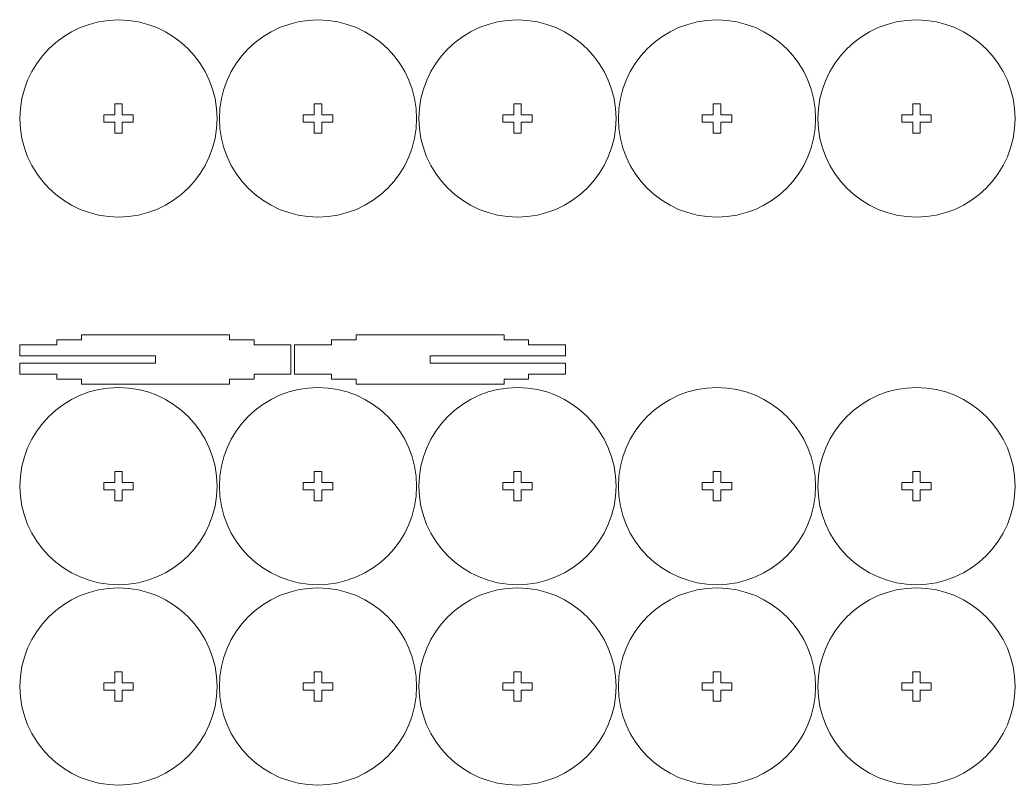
# Model space of a CAD drawing. Header units: millimetres. Extents: x -552 to 552, y -324 to 324.
# Drawn here: x 147.7 to 551.5, y -319.9 to -9.5 of the extents above; entities that cross this region are included whole.
import ezdxf

# ---------------------------------------------------------------- set-up
doc = ezdxf.new("R2010")
doc.units = ezdxf.units.MM
doc.header["$MEASUREMENT"] = 0
doc.layers.add('Camada 1', color=7, linetype='Continuous')

msp = doc.modelspace()

# ---------------------------------------------------------------- linework, layer by layer
at = {"layer": 'Camada 1', "color": 250, "lineweight": 20}
for points, knots in [([(187.7379, -9.4926), (165.6465, -9.4925), (147.7378, -27.401), (147.7377, -49.4926), (147.7377, -49.4926), (147.7377, -71.5839), (165.6463, -89.4925), (187.7376, -89.4925), (187.7376, -89.4925), (209.8289, -89.4925), (227.7375, -71.584), (227.7376, -49.4927), (227.7376, -49.4927), (227.7377, -27.4013), (209.8291, -9.4927), (187.7379, -9.4926)], [0, 0, 0, 0, 0.2, 0.2, 0.2, 0.2, 0.4, 0.4, 0.4, 0.4, 0.6, 0.6, 0.6, 0.6, 1, 1, 1, 1]), ([(268.6903, -9.4926), (246.5989, -9.4925), (228.6902, -27.401), (228.6901, -49.4926), (228.6901, -49.4926), (228.6901, -71.5839), (246.5987, -89.4925), (268.69, -89.4925), (268.69, -89.4925), (290.7813, -89.4925), (308.6899, -71.584), (308.69, -49.4927), (308.69, -49.4927), (308.6901, -27.4013), (290.7815, -9.4927), (268.6903, -9.4926)], [0, 0, 0, 0, 0.2, 0.2, 0.2, 0.2, 0.4, 0.4, 0.4, 0.4, 0.6, 0.6, 0.6, 0.6, 1, 1, 1, 1]), ([(349.6427, -9.4926), (327.5513, -9.4925), (309.6426, -27.401), (309.6425, -49.4926), (309.6425, -49.4926), (309.6425, -71.5839), (327.5511, -89.4925), (349.6424, -89.4925), (349.6424, -89.4925), (371.7337, -89.4925), (389.6423, -71.584), (389.6424, -49.4927), (389.6424, -49.4927), (389.6425, -27.4013), (371.7339, -9.4927), (349.6427, -9.4926)], [0, 0, 0, 0, 0.2, 0.2, 0.2, 0.2, 0.4, 0.4, 0.4, 0.4, 0.6, 0.6, 0.6, 0.6, 1, 1, 1, 1]), ([(430.5951, -9.4926), (408.5037, -9.4925), (390.595, -27.401), (390.5949, -49.4926), (390.5949, -49.4926), (390.5949, -71.5839), (408.5035, -89.4925), (430.5948, -89.4925), (430.5948, -89.4925), (452.6861, -89.4925), (470.5947, -71.584), (470.5948, -49.4927), (470.5948, -49.4927), (470.5949, -27.4013), (452.6863, -9.4927), (430.5951, -9.4926)], [0, 0, 0, 0, 0.2, 0.2, 0.2, 0.2, 0.4, 0.4, 0.4, 0.4, 0.6, 0.6, 0.6, 0.6, 1, 1, 1, 1]), ([(511.5475, -9.4926), (489.4561, -9.4925), (471.5474, -27.401), (471.5473, -49.4926), (471.5473, -49.4926), (471.5473, -71.5839), (489.4559, -89.4925), (511.5472, -89.4925), (511.5472, -89.4925), (533.6385, -89.4925), (551.5471, -71.584), (551.5472, -49.4927), (551.5472, -49.4927), (551.5473, -27.4013), (533.6387, -9.4927), (511.5475, -9.4926)], [0, 0, 0, 0, 0.2, 0.2, 0.2, 0.2, 0.4, 0.4, 0.4, 0.4, 0.6, 0.6, 0.6, 0.6, 1, 1, 1, 1]), ([(186.2377, -43.4926), (186.2377, -43.4926), (189.2376, -43.4926), (189.2376, -43.4926), (189.2376, -43.4926), (189.2376, -43.4926), (189.2376, -47.9926), (189.2376, -47.9926), (189.2376, -47.9926), (189.2376, -47.9926), (193.7376, -47.9926), (193.7376, -47.9926), (193.7376, -47.9926), (193.7376, -47.9926), (193.7376, -50.9925), (193.7376, -50.9925), (193.7376, -50.9925), (193.7376, -50.9925), (189.2376, -50.9925), (189.2376, -50.9925), (189.2376, -50.9925), (189.2376, -50.9925), (189.2376, -55.4925), (189.2376, -55.4925), (189.2376, -55.4925), (189.2376, -55.4925), (186.2377, -55.4925), (186.2377, -55.4925), (186.2377, -55.4925), (186.2377, -55.4925), (186.2377, -50.9925), (186.2377, -50.9925), (186.2377, -50.9925), (186.2377, -50.9925), (181.7377, -50.9925), (181.7377, -50.9925), (181.7377, -50.9925), (181.7377, -50.9925), (181.7377, -47.9926), (181.7377, -47.9926), (181.7377, -47.9926), (181.7377, -47.9926), (186.2377, -47.9926), (186.2377, -47.9926), (186.2377, -47.9926), (186.2377, -47.9926), (186.2377, -43.4926), (186.2377, -43.4926)], [0, 0, 0, 0, 0.07692308, 0.07692308, 0.07692308, 0.07692308, 0.15384615, 0.15384615, 0.15384615, 0.15384615, 0.23076923, 0.23076923, 0.23076923, 0.23076923, 0.30769231, 0.30769231, 0.30769231, 0.30769231, 0.38461538, 0.38461538, 0.38461538, 0.38461538, 0.46153846, 0.46153846, 0.46153846, 0.46153846, 0.53846154, 0.53846154, 0.53846154, 0.53846154, 0.61538462, 0.61538462, 0.61538462, 0.61538462, 0.69230769, 0.69230769, 0.69230769, 0.69230769, 0.76923077, 0.76923077, 0.76923077, 0.76923077, 0.84615385, 0.84615385, 0.84615385, 0.84615385, 1, 1, 1, 1]), ([(267.1901, -43.4926), (267.1901, -43.4926), (270.19, -43.4926), (270.19, -43.4926), (270.19, -43.4926), (270.19, -43.4926), (270.19, -47.9926), (270.19, -47.9926), (270.19, -47.9926), (270.19, -47.9926), (274.69, -47.9926), (274.69, -47.9926), (274.69, -47.9926), (274.69, -47.9926), (274.69, -50.9925), (274.69, -50.9925), (274.69, -50.9925), (274.69, -50.9925), (270.19, -50.9925), (270.19, -50.9925), (270.19, -50.9925), (270.19, -50.9925), (270.19, -55.4925), (270.19, -55.4925), (270.19, -55.4925), (270.19, -55.4925), (267.1901, -55.4925), (267.1901, -55.4925), (267.1901, -55.4925), (267.1901, -55.4925), (267.1901, -50.9925), (267.1901, -50.9925), (267.1901, -50.9925), (267.1901, -50.9925), (262.6901, -50.9925), (262.6901, -50.9925), (262.6901, -50.9925), (262.6901, -50.9925), (262.6901, -47.9926), (262.6901, -47.9926), (262.6901, -47.9926), (262.6901, -47.9926), (267.1901, -47.9926), (267.1901, -47.9926), (267.1901, -47.9926), (267.1901, -47.9926), (267.1901, -43.4926), (267.1901, -43.4926)], [0, 0, 0, 0, 0.07692308, 0.07692308, 0.07692308, 0.07692308, 0.15384615, 0.15384615, 0.15384615, 0.15384615, 0.23076923, 0.23076923, 0.23076923, 0.23076923, 0.30769231, 0.30769231, 0.30769231, 0.30769231, 0.38461538, 0.38461538, 0.38461538, 0.38461538, 0.46153846, 0.46153846, 0.46153846, 0.46153846, 0.53846154, 0.53846154, 0.53846154, 0.53846154, 0.61538462, 0.61538462, 0.61538462, 0.61538462, 0.69230769, 0.69230769, 0.69230769, 0.69230769, 0.76923077, 0.76923077, 0.76923077, 0.76923077, 0.84615385, 0.84615385, 0.84615385, 0.84615385, 1, 1, 1, 1]), ([(348.1425, -43.4926), (348.1425, -43.4926), (351.1424, -43.4926), (351.1424, -43.4926), (351.1424, -43.4926), (351.1424, -43.4926), (351.1424, -47.9926), (351.1424, -47.9926), (351.1424, -47.9926), (351.1424, -47.9926), (355.6424, -47.9926), (355.6424, -47.9926), (355.6424, -47.9926), (355.6424, -47.9926), (355.6424, -50.9925), (355.6424, -50.9925), (355.6424, -50.9925), (355.6424, -50.9925), (351.1424, -50.9925), (351.1424, -50.9925), (351.1424, -50.9925), (351.1424, -50.9925), (351.1424, -55.4925), (351.1424, -55.4925), (351.1424, -55.4925), (351.1424, -55.4925), (348.1425, -55.4925), (348.1425, -55.4925), (348.1425, -55.4925), (348.1425, -55.4925), (348.1425, -50.9925), (348.1425, -50.9925), (348.1425, -50.9925), (348.1425, -50.9925), (343.6425, -50.9925), (343.6425, -50.9925), (343.6425, -50.9925), (343.6425, -50.9925), (343.6425, -47.9926), (343.6425, -47.9926), (343.6425, -47.9926), (343.6425, -47.9926), (348.1425, -47.9926), (348.1425, -47.9926), (348.1425, -47.9926), (348.1425, -47.9926), (348.1425, -43.4926), (348.1425, -43.4926)], [0, 0, 0, 0, 0.07692308, 0.07692308, 0.07692308, 0.07692308, 0.15384615, 0.15384615, 0.15384615, 0.15384615, 0.23076923, 0.23076923, 0.23076923, 0.23076923, 0.30769231, 0.30769231, 0.30769231, 0.30769231, 0.38461538, 0.38461538, 0.38461538, 0.38461538, 0.46153846, 0.46153846, 0.46153846, 0.46153846, 0.53846154, 0.53846154, 0.53846154, 0.53846154, 0.61538462, 0.61538462, 0.61538462, 0.61538462, 0.69230769, 0.69230769, 0.69230769, 0.69230769, 0.76923077, 0.76923077, 0.76923077, 0.76923077, 0.84615385, 0.84615385, 0.84615385, 0.84615385, 1, 1, 1, 1]), ([(429.0949, -43.4926), (429.0949, -43.4926), (432.0948, -43.4926), (432.0948, -43.4926), (432.0948, -43.4926), (432.0948, -43.4926), (432.0948, -47.9926), (432.0948, -47.9926), (432.0948, -47.9926), (432.0948, -47.9926), (436.5948, -47.9926), (436.5948, -47.9926), (436.5948, -47.9926), (436.5948, -47.9926), (436.5948, -50.9925), (436.5948, -50.9925), (436.5948, -50.9925), (436.5948, -50.9925), (432.0948, -50.9925), (432.0948, -50.9925), (432.0948, -50.9925), (432.0948, -50.9925), (432.0948, -55.4925), (432.0948, -55.4925), (432.0948, -55.4925), (432.0948, -55.4925), (429.0949, -55.4925), (429.0949, -55.4925), (429.0949, -55.4925), (429.0949, -55.4925), (429.0949, -50.9925), (429.0949, -50.9925), (429.0949, -50.9925), (429.0949, -50.9925), (424.5949, -50.9925), (424.5949, -50.9925), (424.5949, -50.9925), (424.5949, -50.9925), (424.5949, -47.9926), (424.5949, -47.9926), (424.5949, -47.9926), (424.5949, -47.9926), (429.0949, -47.9926), (429.0949, -47.9926), (429.0949, -47.9926), (429.0949, -47.9926), (429.0949, -43.4926), (429.0949, -43.4926)], [0, 0, 0, 0, 0.07692308, 0.07692308, 0.07692308, 0.07692308, 0.15384615, 0.15384615, 0.15384615, 0.15384615, 0.23076923, 0.23076923, 0.23076923, 0.23076923, 0.30769231, 0.30769231, 0.30769231, 0.30769231, 0.38461538, 0.38461538, 0.38461538, 0.38461538, 0.46153846, 0.46153846, 0.46153846, 0.46153846, 0.53846154, 0.53846154, 0.53846154, 0.53846154, 0.61538462, 0.61538462, 0.61538462, 0.61538462, 0.69230769, 0.69230769, 0.69230769, 0.69230769, 0.76923077, 0.76923077, 0.76923077, 0.76923077, 0.84615385, 0.84615385, 0.84615385, 0.84615385, 1, 1, 1, 1]), ([(510.0473, -43.4926), (510.0473, -43.4926), (513.0472, -43.4926), (513.0472, -43.4926), (513.0472, -43.4926), (513.0472, -43.4926), (513.0472, -47.9926), (513.0472, -47.9926), (513.0472, -47.9926), (513.0472, -47.9926), (517.5472, -47.9926), (517.5472, -47.9926), (517.5472, -47.9926), (517.5472, -47.9926), (517.5472, -50.9925), (517.5472, -50.9925), (517.5472, -50.9925), (517.5472, -50.9925), (513.0472, -50.9925), (513.0472, -50.9925), (513.0472, -50.9925), (513.0472, -50.9925), (513.0472, -55.4925), (513.0472, -55.4925), (513.0472, -55.4925), (513.0472, -55.4925), (510.0473, -55.4925), (510.0473, -55.4925), (510.0473, -55.4925), (510.0473, -55.4925), (510.0473, -50.9925), (510.0473, -50.9925), (510.0473, -50.9925), (510.0473, -50.9925), (505.5473, -50.9925), (505.5473, -50.9925), (505.5473, -50.9925), (505.5473, -50.9925), (505.5473, -47.9926), (505.5473, -47.9926), (505.5473, -47.9926), (505.5473, -47.9926), (510.0473, -47.9926), (510.0473, -47.9926), (510.0473, -47.9926), (510.0473, -47.9926), (510.0473, -43.4926), (510.0473, -43.4926)], [0, 0, 0, 0, 0.07692308, 0.07692308, 0.07692308, 0.07692308, 0.15384615, 0.15384615, 0.15384615, 0.15384615, 0.23076923, 0.23076923, 0.23076923, 0.23076923, 0.30769231, 0.30769231, 0.30769231, 0.30769231, 0.38461538, 0.38461538, 0.38461538, 0.38461538, 0.46153846, 0.46153846, 0.46153846, 0.46153846, 0.53846154, 0.53846154, 0.53846154, 0.53846154, 0.61538462, 0.61538462, 0.61538462, 0.61538462, 0.69230769, 0.69230769, 0.69230769, 0.69230769, 0.76923077, 0.76923077, 0.76923077, 0.76923077, 0.84615385, 0.84615385, 0.84615385, 0.84615385, 1, 1, 1, 1]), ([(172.7377, -157.2695), (172.7377, -157.2695), (232.7377, -157.2695), (232.7377, -157.2695), (232.7377, -157.2695), (232.7377, -157.2695), (232.7377, -155.2695), (232.7377, -155.2695), (232.7377, -155.2695), (232.7377, -155.2695), (242.7377, -155.2695), (242.7377, -155.2695), (242.7377, -155.2695), (242.7377, -155.2695), (242.7377, -153.2695), (242.7377, -153.2695), (242.7377, -153.2695), (242.7377, -153.2695), (257.7377, -153.2695), (257.7377, -153.2695), (257.7377, -153.2695), (257.7377, -153.2695), (257.7377, -141.2695), (257.7377, -141.2695), (257.7377, -141.2695), (257.7377, -141.2695), (242.7377, -141.2695), (242.7377, -141.2695), (242.7377, -141.2695), (242.7377, -141.2695), (242.7377, -139.2695), (242.7377, -139.2695), (242.7377, -139.2695), (242.7377, -139.2695), (232.7377, -139.2695), (232.7377, -139.2695), (232.7377, -139.2695), (232.7377, -139.2695), (232.7377, -137.2695), (232.7377, -137.2695), (232.7377, -137.2695), (232.7377, -137.2695), (172.7377, -137.2695), (172.7377, -137.2695), (172.7377, -137.2695), (172.7377, -137.2695), (172.7377, -139.2695), (172.7377, -139.2695), (172.7377, -139.2695), (172.7377, -139.2695), (162.7377, -139.2695), (162.7377, -139.2695), (162.7377, -139.2695), (162.7377, -139.2695), (162.7377, -141.2695), (162.7377, -141.2695), (162.7377, -141.2695), (162.7377, -141.2695), (147.7377, -141.2695), (147.7377, -141.2695), (147.7377, -141.2695), (147.7377, -141.2695), (147.7377, -145.7695), (147.7377, -145.7695), (147.7377, -145.7695), (147.7377, -145.7695), (202.7377, -145.7695), (202.7377, -145.7695), (202.7377, -145.7695), (202.7377, -145.7695), (202.7377, -148.7695), (202.7377, -148.7695), (202.7377, -148.7695), (202.7377, -148.7695), (147.7377, -148.7695), (147.7377, -148.7695), (147.7377, -148.7695), (147.7377, -148.7695), (147.7377, -153.2695), (147.7377, -153.2695), (147.7377, -153.2695), (147.7377, -153.2695), (162.7377, -153.2695), (162.7377, -153.2695), (162.7377, -153.2695), (162.7377, -153.2695), (162.7377, -155.2695), (162.7377, -155.2695), (162.7377, -155.2695), (162.7377, -155.2695), (172.7377, -155.2695), (172.7377, -155.2695), (172.7377, -155.2695), (172.7377, -155.2695), (172.7377, -157.2695), (172.7377, -157.2695)], [0, 0, 0, 0, 0.04, 0.04, 0.04, 0.04, 0.08, 0.08, 0.08, 0.08, 0.12, 0.12, 0.12, 0.12, 0.16, 0.16, 0.16, 0.16, 0.2, 0.2, 0.2, 0.2, 0.24, 0.24, 0.24, 0.24, 0.28, 0.28, 0.28, 0.28, 0.32, 0.32, 0.32, 0.32, 0.36, 0.36, 0.36, 0.36, 0.4, 0.4, 0.4, 0.4, 0.44, 0.44, 0.44, 0.44, 0.48, 0.48, 0.48, 0.48, 0.52, 0.52, 0.52, 0.52, 0.56, 0.56, 0.56, 0.56, 0.6, 0.6, 0.6, 0.6, 0.64, 0.64, 0.64, 0.64, 0.68, 0.68, 0.68, 0.68, 0.72, 0.72, 0.72, 0.72, 0.76, 0.76, 0.76, 0.76, 0.8, 0.8, 0.8, 0.8, 0.84, 0.84, 0.84, 0.84, 0.88, 0.88, 0.88, 0.88, 0.92, 0.92, 0.92, 0.92, 1, 1, 1, 1]), ([(344.1664, -157.2695), (344.1664, -157.2695), (284.1664, -157.2695), (284.1664, -157.2695), (284.1664, -157.2695), (284.1664, -157.2695), (284.1664, -155.2695), (284.1664, -155.2695), (284.1664, -155.2695), (284.1664, -155.2695), (274.1664, -155.2695), (274.1664, -155.2695), (274.1664, -155.2695), (274.1664, -155.2695), (274.1664, -153.2695), (274.1664, -153.2695), (274.1664, -153.2695), (274.1664, -153.2695), (259.1664, -153.2695), (259.1664, -153.2695), (259.1664, -153.2695), (259.1664, -153.2695), (259.1664, -141.2695), (259.1664, -141.2695), (259.1664, -141.2695), (259.1664, -141.2695), (274.1664, -141.2695), (274.1664, -141.2695), (274.1664, -141.2695), (274.1664, -141.2695), (274.1664, -139.2695), (274.1664, -139.2695), (274.1664, -139.2695), (274.1664, -139.2695), (284.1664, -139.2695), (284.1664, -139.2695), (284.1664, -139.2695), (284.1664, -139.2695), (284.1664, -137.2695), (284.1664, -137.2695), (284.1664, -137.2695), (284.1664, -137.2695), (344.1664, -137.2695), (344.1664, -137.2695), (344.1664, -137.2695), (344.1664, -137.2695), (344.1664, -139.2695), (344.1664, -139.2695), (344.1664, -139.2695), (344.1664, -139.2695), (354.1664, -139.2695), (354.1664, -139.2695), (354.1664, -139.2695), (354.1664, -139.2695), (354.1664, -141.2695), (354.1664, -141.2695), (354.1664, -141.2695), (354.1664, -141.2695), (369.1664, -141.2695), (369.1664, -141.2695), (369.1664, -141.2695), (369.1664, -141.2695), (369.1664, -145.7695), (369.1664, -145.7695), (369.1664, -145.7695), (369.1664, -145.7695), (314.1664, -145.7695), (314.1664, -145.7695), (314.1664, -145.7695), (314.1664, -145.7695), (314.1664, -148.7695), (314.1664, -148.7695), (314.1664, -148.7695), (314.1664, -148.7695), (369.1664, -148.7695), (369.1664, -148.7695), (369.1664, -148.7695), (369.1664, -148.7695), (369.1664, -153.2695), (369.1664, -153.2695), (369.1664, -153.2695), (369.1664, -153.2695), (354.1664, -153.2695), (354.1664, -153.2695), (354.1664, -153.2695), (354.1664, -153.2695), (354.1664, -155.2695), (354.1664, -155.2695), (354.1664, -155.2695), (354.1664, -155.2695), (344.1664, -155.2695), (344.1664, -155.2695), (344.1664, -155.2695), (344.1664, -155.2695), (344.1664, -157.2695), (344.1664, -157.2695)], [0, 0, 0, 0, 0.04, 0.04, 0.04, 0.04, 0.08, 0.08, 0.08, 0.08, 0.12, 0.12, 0.12, 0.12, 0.16, 0.16, 0.16, 0.16, 0.2, 0.2, 0.2, 0.2, 0.24, 0.24, 0.24, 0.24, 0.28, 0.28, 0.28, 0.28, 0.32, 0.32, 0.32, 0.32, 0.36, 0.36, 0.36, 0.36, 0.4, 0.4, 0.4, 0.4, 0.44, 0.44, 0.44, 0.44, 0.48, 0.48, 0.48, 0.48, 0.52, 0.52, 0.52, 0.52, 0.56, 0.56, 0.56, 0.56, 0.6, 0.6, 0.6, 0.6, 0.64, 0.64, 0.64, 0.64, 0.68, 0.68, 0.68, 0.68, 0.72, 0.72, 0.72, 0.72, 0.76, 0.76, 0.76, 0.76, 0.8, 0.8, 0.8, 0.8, 0.84, 0.84, 0.84, 0.84, 0.88, 0.88, 0.88, 0.88, 0.92, 0.92, 0.92, 0.92, 1, 1, 1, 1]), ([(187.7379, -158.6453), (165.6465, -158.6452), (147.7378, -176.5537), (147.7377, -198.6453), (147.7377, -198.6453), (147.7377, -220.7366), (165.6463, -238.6452), (187.7376, -238.6452), (187.7376, -238.6452), (209.8289, -238.6452), (227.7375, -220.7367), (227.7376, -198.6454), (227.7376, -198.6454), (227.7377, -176.554), (209.8291, -158.6454), (187.7379, -158.6453)], [0, 0, 0, 0, 0.2, 0.2, 0.2, 0.2, 0.4, 0.4, 0.4, 0.4, 0.6, 0.6, 0.6, 0.6, 1, 1, 1, 1]), ([(268.6903, -158.6453), (246.5989, -158.6452), (228.6902, -176.5537), (228.6901, -198.6453), (228.6901, -198.6453), (228.6901, -220.7366), (246.5987, -238.6452), (268.69, -238.6452), (268.69, -238.6452), (290.7813, -238.6452), (308.6899, -220.7367), (308.69, -198.6454), (308.69, -198.6454), (308.6901, -176.554), (290.7815, -158.6454), (268.6903, -158.6453)], [0, 0, 0, 0, 0.2, 0.2, 0.2, 0.2, 0.4, 0.4, 0.4, 0.4, 0.6, 0.6, 0.6, 0.6, 1, 1, 1, 1]), ([(349.6427, -158.6453), (327.5513, -158.6452), (309.6426, -176.5537), (309.6425, -198.6453), (309.6425, -198.6453), (309.6425, -220.7366), (327.5511, -238.6452), (349.6424, -238.6452), (349.6424, -238.6452), (371.7337, -238.6452), (389.6423, -220.7367), (389.6424, -198.6454), (389.6424, -198.6454), (389.6425, -176.554), (371.7339, -158.6454), (349.6427, -158.6453)], [0, 0, 0, 0, 0.2, 0.2, 0.2, 0.2, 0.4, 0.4, 0.4, 0.4, 0.6, 0.6, 0.6, 0.6, 1, 1, 1, 1]), ([(430.5951, -158.6453), (408.5037, -158.6452), (390.595, -176.5537), (390.5949, -198.6453), (390.5949, -198.6453), (390.5949, -220.7366), (408.5035, -238.6452), (430.5948, -238.6452), (430.5948, -238.6452), (452.6861, -238.6452), (470.5947, -220.7367), (470.5948, -198.6454), (470.5948, -198.6454), (470.5949, -176.554), (452.6863, -158.6454), (430.5951, -158.6453)], [0, 0, 0, 0, 0.2, 0.2, 0.2, 0.2, 0.4, 0.4, 0.4, 0.4, 0.6, 0.6, 0.6, 0.6, 1, 1, 1, 1]), ([(511.5475, -158.6453), (489.4561, -158.6452), (471.5474, -176.5537), (471.5473, -198.6453), (471.5473, -198.6453), (471.5473, -220.7366), (489.4559, -238.6452), (511.5472, -238.6452), (511.5472, -238.6452), (533.6385, -238.6452), (551.5471, -220.7367), (551.5472, -198.6454), (551.5472, -198.6454), (551.5473, -176.554), (533.6387, -158.6454), (511.5475, -158.6453)], [0, 0, 0, 0, 0.2, 0.2, 0.2, 0.2, 0.4, 0.4, 0.4, 0.4, 0.6, 0.6, 0.6, 0.6, 1, 1, 1, 1]), ([(186.2377, -192.6453), (186.2377, -192.6453), (189.2376, -192.6453), (189.2376, -192.6453), (189.2376, -192.6453), (189.2376, -192.6453), (189.2376, -197.1453), (189.2376, -197.1453), (189.2376, -197.1453), (189.2376, -197.1453), (193.7376, -197.1453), (193.7376, -197.1453), (193.7376, -197.1453), (193.7376, -197.1453), (193.7376, -200.1452), (193.7376, -200.1452), (193.7376, -200.1452), (193.7376, -200.1452), (189.2376, -200.1452), (189.2376, -200.1452), (189.2376, -200.1452), (189.2376, -200.1452), (189.2376, -204.6452), (189.2376, -204.6452), (189.2376, -204.6452), (189.2376, -204.6452), (186.2377, -204.6452), (186.2377, -204.6452), (186.2377, -204.6452), (186.2377, -204.6452), (186.2377, -200.1452), (186.2377, -200.1452), (186.2377, -200.1452), (186.2377, -200.1452), (181.7377, -200.1452), (181.7377, -200.1452), (181.7377, -200.1452), (181.7377, -200.1452), (181.7377, -197.1453), (181.7377, -197.1453), (181.7377, -197.1453), (181.7377, -197.1453), (186.2377, -197.1453), (186.2377, -197.1453), (186.2377, -197.1453), (186.2377, -197.1453), (186.2377, -192.6453), (186.2377, -192.6453)], [0, 0, 0, 0, 0.07692308, 0.07692308, 0.07692308, 0.07692308, 0.15384615, 0.15384615, 0.15384615, 0.15384615, 0.23076923, 0.23076923, 0.23076923, 0.23076923, 0.30769231, 0.30769231, 0.30769231, 0.30769231, 0.38461538, 0.38461538, 0.38461538, 0.38461538, 0.46153846, 0.46153846, 0.46153846, 0.46153846, 0.53846154, 0.53846154, 0.53846154, 0.53846154, 0.61538462, 0.61538462, 0.61538462, 0.61538462, 0.69230769, 0.69230769, 0.69230769, 0.69230769, 0.76923077, 0.76923077, 0.76923077, 0.76923077, 0.84615385, 0.84615385, 0.84615385, 0.84615385, 1, 1, 1, 1]), ([(267.1901, -192.6453), (267.1901, -192.6453), (270.19, -192.6453), (270.19, -192.6453), (270.19, -192.6453), (270.19, -192.6453), (270.19, -197.1453), (270.19, -197.1453), (270.19, -197.1453), (270.19, -197.1453), (274.69, -197.1453), (274.69, -197.1453), (274.69, -197.1453), (274.69, -197.1453), (274.69, -200.1452), (274.69, -200.1452), (274.69, -200.1452), (274.69, -200.1452), (270.19, -200.1452), (270.19, -200.1452), (270.19, -200.1452), (270.19, -200.1452), (270.19, -204.6452), (270.19, -204.6452), (270.19, -204.6452), (270.19, -204.6452), (267.1901, -204.6452), (267.1901, -204.6452), (267.1901, -204.6452), (267.1901, -204.6452), (267.1901, -200.1452), (267.1901, -200.1452), (267.1901, -200.1452), (267.1901, -200.1452), (262.6901, -200.1452), (262.6901, -200.1452), (262.6901, -200.1452), (262.6901, -200.1452), (262.6901, -197.1453), (262.6901, -197.1453), (262.6901, -197.1453), (262.6901, -197.1453), (267.1901, -197.1453), (267.1901, -197.1453), (267.1901, -197.1453), (267.1901, -197.1453), (267.1901, -192.6453), (267.1901, -192.6453)], [0, 0, 0, 0, 0.07692308, 0.07692308, 0.07692308, 0.07692308, 0.15384615, 0.15384615, 0.15384615, 0.15384615, 0.23076923, 0.23076923, 0.23076923, 0.23076923, 0.30769231, 0.30769231, 0.30769231, 0.30769231, 0.38461538, 0.38461538, 0.38461538, 0.38461538, 0.46153846, 0.46153846, 0.46153846, 0.46153846, 0.53846154, 0.53846154, 0.53846154, 0.53846154, 0.61538462, 0.61538462, 0.61538462, 0.61538462, 0.69230769, 0.69230769, 0.69230769, 0.69230769, 0.76923077, 0.76923077, 0.76923077, 0.76923077, 0.84615385, 0.84615385, 0.84615385, 0.84615385, 1, 1, 1, 1]), ([(348.1425, -192.6453), (348.1425, -192.6453), (351.1424, -192.6453), (351.1424, -192.6453), (351.1424, -192.6453), (351.1424, -192.6453), (351.1424, -197.1453), (351.1424, -197.1453), (351.1424, -197.1453), (351.1424, -197.1453), (355.6424, -197.1453), (355.6424, -197.1453), (355.6424, -197.1453), (355.6424, -197.1453), (355.6424, -200.1452), (355.6424, -200.1452), (355.6424, -200.1452), (355.6424, -200.1452), (351.1424, -200.1452), (351.1424, -200.1452), (351.1424, -200.1452), (351.1424, -200.1452), (351.1424, -204.6452), (351.1424, -204.6452), (351.1424, -204.6452), (351.1424, -204.6452), (348.1425, -204.6452), (348.1425, -204.6452), (348.1425, -204.6452), (348.1425, -204.6452), (348.1425, -200.1452), (348.1425, -200.1452), (348.1425, -200.1452), (348.1425, -200.1452), (343.6425, -200.1452), (343.6425, -200.1452), (343.6425, -200.1452), (343.6425, -200.1452), (343.6425, -197.1453), (343.6425, -197.1453), (343.6425, -197.1453), (343.6425, -197.1453), (348.1425, -197.1453), (348.1425, -197.1453), (348.1425, -197.1453), (348.1425, -197.1453), (348.1425, -192.6453), (348.1425, -192.6453)], [0, 0, 0, 0, 0.07692308, 0.07692308, 0.07692308, 0.07692308, 0.15384615, 0.15384615, 0.15384615, 0.15384615, 0.23076923, 0.23076923, 0.23076923, 0.23076923, 0.30769231, 0.30769231, 0.30769231, 0.30769231, 0.38461538, 0.38461538, 0.38461538, 0.38461538, 0.46153846, 0.46153846, 0.46153846, 0.46153846, 0.53846154, 0.53846154, 0.53846154, 0.53846154, 0.61538462, 0.61538462, 0.61538462, 0.61538462, 0.69230769, 0.69230769, 0.69230769, 0.69230769, 0.76923077, 0.76923077, 0.76923077, 0.76923077, 0.84615385, 0.84615385, 0.84615385, 0.84615385, 1, 1, 1, 1]), ([(429.0949, -192.6453), (429.0949, -192.6453), (432.0948, -192.6453), (432.0948, -192.6453), (432.0948, -192.6453), (432.0948, -192.6453), (432.0948, -197.1453), (432.0948, -197.1453), (432.0948, -197.1453), (432.0948, -197.1453), (436.5948, -197.1453), (436.5948, -197.1453), (436.5948, -197.1453), (436.5948, -197.1453), (436.5948, -200.1452), (436.5948, -200.1452), (436.5948, -200.1452), (436.5948, -200.1452), (432.0948, -200.1452), (432.0948, -200.1452), (432.0948, -200.1452), (432.0948, -200.1452), (432.0948, -204.6452), (432.0948, -204.6452), (432.0948, -204.6452), (432.0948, -204.6452), (429.0949, -204.6452), (429.0949, -204.6452), (429.0949, -204.6452), (429.0949, -204.6452), (429.0949, -200.1452), (429.0949, -200.1452), (429.0949, -200.1452), (429.0949, -200.1452), (424.5949, -200.1452), (424.5949, -200.1452), (424.5949, -200.1452), (424.5949, -200.1452), (424.5949, -197.1453), (424.5949, -197.1453), (424.5949, -197.1453), (424.5949, -197.1453), (429.0949, -197.1453), (429.0949, -197.1453), (429.0949, -197.1453), (429.0949, -197.1453), (429.0949, -192.6453), (429.0949, -192.6453)], [0, 0, 0, 0, 0.07692308, 0.07692308, 0.07692308, 0.07692308, 0.15384615, 0.15384615, 0.15384615, 0.15384615, 0.23076923, 0.23076923, 0.23076923, 0.23076923, 0.30769231, 0.30769231, 0.30769231, 0.30769231, 0.38461538, 0.38461538, 0.38461538, 0.38461538, 0.46153846, 0.46153846, 0.46153846, 0.46153846, 0.53846154, 0.53846154, 0.53846154, 0.53846154, 0.61538462, 0.61538462, 0.61538462, 0.61538462, 0.69230769, 0.69230769, 0.69230769, 0.69230769, 0.76923077, 0.76923077, 0.76923077, 0.76923077, 0.84615385, 0.84615385, 0.84615385, 0.84615385, 1, 1, 1, 1]), ([(510.0473, -192.6453), (510.0473, -192.6453), (513.0472, -192.6453), (513.0472, -192.6453), (513.0472, -192.6453), (513.0472, -192.6453), (513.0472, -197.1453), (513.0472, -197.1453), (513.0472, -197.1453), (513.0472, -197.1453), (517.5472, -197.1453), (517.5472, -197.1453), (517.5472, -197.1453), (517.5472, -197.1453), (517.5472, -200.1452), (517.5472, -200.1452), (517.5472, -200.1452), (517.5472, -200.1452), (513.0472, -200.1452), (513.0472, -200.1452), (513.0472, -200.1452), (513.0472, -200.1452), (513.0472, -204.6452), (513.0472, -204.6452), (513.0472, -204.6452), (513.0472, -204.6452), (510.0473, -204.6452), (510.0473, -204.6452), (510.0473, -204.6452), (510.0473, -204.6452), (510.0473, -200.1452), (510.0473, -200.1452), (510.0473, -200.1452), (510.0473, -200.1452), (505.5473, -200.1452), (505.5473, -200.1452), (505.5473, -200.1452), (505.5473, -200.1452), (505.5473, -197.1453), (505.5473, -197.1453), (505.5473, -197.1453), (505.5473, -197.1453), (510.0473, -197.1453), (510.0473, -197.1453), (510.0473, -197.1453), (510.0473, -197.1453), (510.0473, -192.6453), (510.0473, -192.6453)], [0, 0, 0, 0, 0.07692308, 0.07692308, 0.07692308, 0.07692308, 0.15384615, 0.15384615, 0.15384615, 0.15384615, 0.23076923, 0.23076923, 0.23076923, 0.23076923, 0.30769231, 0.30769231, 0.30769231, 0.30769231, 0.38461538, 0.38461538, 0.38461538, 0.38461538, 0.46153846, 0.46153846, 0.46153846, 0.46153846, 0.53846154, 0.53846154, 0.53846154, 0.53846154, 0.61538462, 0.61538462, 0.61538462, 0.61538462, 0.69230769, 0.69230769, 0.69230769, 0.69230769, 0.76923077, 0.76923077, 0.76923077, 0.76923077, 0.84615385, 0.84615385, 0.84615385, 0.84615385, 1, 1, 1, 1]), ([(187.7379, -239.9253), (165.6465, -239.9252), (147.7378, -257.8337), (147.7377, -279.9253), (147.7377, -279.9253), (147.7377, -302.0166), (165.6463, -319.9252), (187.7376, -319.9252), (187.7376, -319.9252), (209.8289, -319.9252), (227.7375, -302.0167), (227.7376, -279.9254), (227.7376, -279.9254), (227.7377, -257.834), (209.8291, -239.9254), (187.7379, -239.9253)], [0, 0, 0, 0, 0.2, 0.2, 0.2, 0.2, 0.4, 0.4, 0.4, 0.4, 0.6, 0.6, 0.6, 0.6, 1, 1, 1, 1]), ([(268.6903, -239.9253), (246.5989, -239.9252), (228.6902, -257.8337), (228.6901, -279.9253), (228.6901, -279.9253), (228.6901, -302.0166), (246.5987, -319.9252), (268.69, -319.9252), (268.69, -319.9252), (290.7813, -319.9252), (308.6899, -302.0167), (308.69, -279.9254), (308.69, -279.9254), (308.6901, -257.834), (290.7815, -239.9254), (268.6903, -239.9253)], [0, 0, 0, 0, 0.2, 0.2, 0.2, 0.2, 0.4, 0.4, 0.4, 0.4, 0.6, 0.6, 0.6, 0.6, 1, 1, 1, 1]), ([(349.6427, -239.9253), (327.5513, -239.9252), (309.6426, -257.8337), (309.6425, -279.9253), (309.6425, -279.9253), (309.6425, -302.0166), (327.5511, -319.9252), (349.6424, -319.9252), (349.6424, -319.9252), (371.7337, -319.9252), (389.6423, -302.0167), (389.6424, -279.9254), (389.6424, -279.9254), (389.6425, -257.834), (371.7339, -239.9254), (349.6427, -239.9253)], [0, 0, 0, 0, 0.2, 0.2, 0.2, 0.2, 0.4, 0.4, 0.4, 0.4, 0.6, 0.6, 0.6, 0.6, 1, 1, 1, 1]), ([(430.5951, -239.9253), (408.5037, -239.9252), (390.595, -257.8337), (390.5949, -279.9253), (390.5949, -279.9253), (390.5949, -302.0166), (408.5035, -319.9252), (430.5948, -319.9252), (430.5948, -319.9252), (452.6861, -319.9252), (470.5947, -302.0167), (470.5948, -279.9254), (470.5948, -279.9254), (470.5949, -257.834), (452.6863, -239.9254), (430.5951, -239.9253)], [0, 0, 0, 0, 0.2, 0.2, 0.2, 0.2, 0.4, 0.4, 0.4, 0.4, 0.6, 0.6, 0.6, 0.6, 1, 1, 1, 1]), ([(511.5475, -239.9253), (489.4561, -239.9252), (471.5474, -257.8337), (471.5473, -279.9253), (471.5473, -279.9253), (471.5473, -302.0166), (489.4559, -319.9252), (511.5472, -319.9252), (511.5472, -319.9252), (533.6385, -319.9252), (551.5471, -302.0167), (551.5472, -279.9254), (551.5472, -279.9254), (551.5473, -257.834), (533.6387, -239.9254), (511.5475, -239.9253)], [0, 0, 0, 0, 0.2, 0.2, 0.2, 0.2, 0.4, 0.4, 0.4, 0.4, 0.6, 0.6, 0.6, 0.6, 1, 1, 1, 1]), ([(186.2377, -273.9253), (186.2377, -273.9253), (189.2376, -273.9253), (189.2376, -273.9253), (189.2376, -273.9253), (189.2376, -273.9253), (189.2376, -278.4253), (189.2376, -278.4253), (189.2376, -278.4253), (189.2376, -278.4253), (193.7376, -278.4253), (193.7376, -278.4253), (193.7376, -278.4253), (193.7376, -278.4253), (193.7376, -281.4252), (193.7376, -281.4252), (193.7376, -281.4252), (193.7376, -281.4252), (189.2376, -281.4252), (189.2376, -281.4252), (189.2376, -281.4252), (189.2376, -281.4252), (189.2376, -285.9252), (189.2376, -285.9252), (189.2376, -285.9252), (189.2376, -285.9252), (186.2377, -285.9252), (186.2377, -285.9252), (186.2377, -285.9252), (186.2377, -285.9252), (186.2377, -281.4252), (186.2377, -281.4252), (186.2377, -281.4252), (186.2377, -281.4252), (181.7377, -281.4252), (181.7377, -281.4252), (181.7377, -281.4252), (181.7377, -281.4252), (181.7377, -278.4253), (181.7377, -278.4253), (181.7377, -278.4253), (181.7377, -278.4253), (186.2377, -278.4253), (186.2377, -278.4253), (186.2377, -278.4253), (186.2377, -278.4253), (186.2377, -273.9253), (186.2377, -273.9253)], [0, 0, 0, 0, 0.07692308, 0.07692308, 0.07692308, 0.07692308, 0.15384615, 0.15384615, 0.15384615, 0.15384615, 0.23076923, 0.23076923, 0.23076923, 0.23076923, 0.30769231, 0.30769231, 0.30769231, 0.30769231, 0.38461538, 0.38461538, 0.38461538, 0.38461538, 0.46153846, 0.46153846, 0.46153846, 0.46153846, 0.53846154, 0.53846154, 0.53846154, 0.53846154, 0.61538462, 0.61538462, 0.61538462, 0.61538462, 0.69230769, 0.69230769, 0.69230769, 0.69230769, 0.76923077, 0.76923077, 0.76923077, 0.76923077, 0.84615385, 0.84615385, 0.84615385, 0.84615385, 1, 1, 1, 1]), ([(267.1901, -273.9253), (267.1901, -273.9253), (270.19, -273.9253), (270.19, -273.9253), (270.19, -273.9253), (270.19, -273.9253), (270.19, -278.4253), (270.19, -278.4253), (270.19, -278.4253), (270.19, -278.4253), (274.69, -278.4253), (274.69, -278.4253), (274.69, -278.4253), (274.69, -278.4253), (274.69, -281.4252), (274.69, -281.4252), (274.69, -281.4252), (274.69, -281.4252), (270.19, -281.4252), (270.19, -281.4252), (270.19, -281.4252), (270.19, -281.4252), (270.19, -285.9252), (270.19, -285.9252), (270.19, -285.9252), (270.19, -285.9252), (267.1901, -285.9252), (267.1901, -285.9252), (267.1901, -285.9252), (267.1901, -285.9252), (267.1901, -281.4252), (267.1901, -281.4252), (267.1901, -281.4252), (267.1901, -281.4252), (262.6901, -281.4252), (262.6901, -281.4252), (262.6901, -281.4252), (262.6901, -281.4252), (262.6901, -278.4253), (262.6901, -278.4253), (262.6901, -278.4253), (262.6901, -278.4253), (267.1901, -278.4253), (267.1901, -278.4253), (267.1901, -278.4253), (267.1901, -278.4253), (267.1901, -273.9253), (267.1901, -273.9253)], [0, 0, 0, 0, 0.07692308, 0.07692308, 0.07692308, 0.07692308, 0.15384615, 0.15384615, 0.15384615, 0.15384615, 0.23076923, 0.23076923, 0.23076923, 0.23076923, 0.30769231, 0.30769231, 0.30769231, 0.30769231, 0.38461538, 0.38461538, 0.38461538, 0.38461538, 0.46153846, 0.46153846, 0.46153846, 0.46153846, 0.53846154, 0.53846154, 0.53846154, 0.53846154, 0.61538462, 0.61538462, 0.61538462, 0.61538462, 0.69230769, 0.69230769, 0.69230769, 0.69230769, 0.76923077, 0.76923077, 0.76923077, 0.76923077, 0.84615385, 0.84615385, 0.84615385, 0.84615385, 1, 1, 1, 1]), ([(348.1425, -273.9253), (348.1425, -273.9253), (351.1424, -273.9253), (351.1424, -273.9253), (351.1424, -273.9253), (351.1424, -273.9253), (351.1424, -278.4253), (351.1424, -278.4253), (351.1424, -278.4253), (351.1424, -278.4253), (355.6424, -278.4253), (355.6424, -278.4253), (355.6424, -278.4253), (355.6424, -278.4253), (355.6424, -281.4252), (355.6424, -281.4252), (355.6424, -281.4252), (355.6424, -281.4252), (351.1424, -281.4252), (351.1424, -281.4252), (351.1424, -281.4252), (351.1424, -281.4252), (351.1424, -285.9252), (351.1424, -285.9252), (351.1424, -285.9252), (351.1424, -285.9252), (348.1425, -285.9252), (348.1425, -285.9252), (348.1425, -285.9252), (348.1425, -285.9252), (348.1425, -281.4252), (348.1425, -281.4252), (348.1425, -281.4252), (348.1425, -281.4252), (343.6425, -281.4252), (343.6425, -281.4252), (343.6425, -281.4252), (343.6425, -281.4252), (343.6425, -278.4253), (343.6425, -278.4253), (343.6425, -278.4253), (343.6425, -278.4253), (348.1425, -278.4253), (348.1425, -278.4253), (348.1425, -278.4253), (348.1425, -278.4253), (348.1425, -273.9253), (348.1425, -273.9253)], [0, 0, 0, 0, 0.07692308, 0.07692308, 0.07692308, 0.07692308, 0.15384615, 0.15384615, 0.15384615, 0.15384615, 0.23076923, 0.23076923, 0.23076923, 0.23076923, 0.30769231, 0.30769231, 0.30769231, 0.30769231, 0.38461538, 0.38461538, 0.38461538, 0.38461538, 0.46153846, 0.46153846, 0.46153846, 0.46153846, 0.53846154, 0.53846154, 0.53846154, 0.53846154, 0.61538462, 0.61538462, 0.61538462, 0.61538462, 0.69230769, 0.69230769, 0.69230769, 0.69230769, 0.76923077, 0.76923077, 0.76923077, 0.76923077, 0.84615385, 0.84615385, 0.84615385, 0.84615385, 1, 1, 1, 1]), ([(429.0949, -273.9253), (429.0949, -273.9253), (432.0948, -273.9253), (432.0948, -273.9253), (432.0948, -273.9253), (432.0948, -273.9253), (432.0948, -278.4253), (432.0948, -278.4253), (432.0948, -278.4253), (432.0948, -278.4253), (436.5948, -278.4253), (436.5948, -278.4253), (436.5948, -278.4253), (436.5948, -278.4253), (436.5948, -281.4252), (436.5948, -281.4252), (436.5948, -281.4252), (436.5948, -281.4252), (432.0948, -281.4252), (432.0948, -281.4252), (432.0948, -281.4252), (432.0948, -281.4252), (432.0948, -285.9252), (432.0948, -285.9252), (432.0948, -285.9252), (432.0948, -285.9252), (429.0949, -285.9252), (429.0949, -285.9252), (429.0949, -285.9252), (429.0949, -285.9252), (429.0949, -281.4252), (429.0949, -281.4252), (429.0949, -281.4252), (429.0949, -281.4252), (424.5949, -281.4252), (424.5949, -281.4252), (424.5949, -281.4252), (424.5949, -281.4252), (424.5949, -278.4253), (424.5949, -278.4253), (424.5949, -278.4253), (424.5949, -278.4253), (429.0949, -278.4253), (429.0949, -278.4253), (429.0949, -278.4253), (429.0949, -278.4253), (429.0949, -273.9253), (429.0949, -273.9253)], [0, 0, 0, 0, 0.07692308, 0.07692308, 0.07692308, 0.07692308, 0.15384615, 0.15384615, 0.15384615, 0.15384615, 0.23076923, 0.23076923, 0.23076923, 0.23076923, 0.30769231, 0.30769231, 0.30769231, 0.30769231, 0.38461538, 0.38461538, 0.38461538, 0.38461538, 0.46153846, 0.46153846, 0.46153846, 0.46153846, 0.53846154, 0.53846154, 0.53846154, 0.53846154, 0.61538462, 0.61538462, 0.61538462, 0.61538462, 0.69230769, 0.69230769, 0.69230769, 0.69230769, 0.76923077, 0.76923077, 0.76923077, 0.76923077, 0.84615385, 0.84615385, 0.84615385, 0.84615385, 1, 1, 1, 1]), ([(510.0473, -273.9253), (510.0473, -273.9253), (513.0472, -273.9253), (513.0472, -273.9253), (513.0472, -273.9253), (513.0472, -273.9253), (513.0472, -278.4253), (513.0472, -278.4253), (513.0472, -278.4253), (513.0472, -278.4253), (517.5472, -278.4253), (517.5472, -278.4253), (517.5472, -278.4253), (517.5472, -278.4253), (517.5472, -281.4252), (517.5472, -281.4252), (517.5472, -281.4252), (517.5472, -281.4252), (513.0472, -281.4252), (513.0472, -281.4252), (513.0472, -281.4252), (513.0472, -281.4252), (513.0472, -285.9252), (513.0472, -285.9252), (513.0472, -285.9252), (513.0472, -285.9252), (510.0473, -285.9252), (510.0473, -285.9252), (510.0473, -285.9252), (510.0473, -285.9252), (510.0473, -281.4252), (510.0473, -281.4252), (510.0473, -281.4252), (510.0473, -281.4252), (505.5473, -281.4252), (505.5473, -281.4252), (505.5473, -281.4252), (505.5473, -281.4252), (505.5473, -278.4253), (505.5473, -278.4253), (505.5473, -278.4253), (505.5473, -278.4253), (510.0473, -278.4253), (510.0473, -278.4253), (510.0473, -278.4253), (510.0473, -278.4253), (510.0473, -273.9253), (510.0473, -273.9253)], [0, 0, 0, 0, 0.07692308, 0.07692308, 0.07692308, 0.07692308, 0.15384615, 0.15384615, 0.15384615, 0.15384615, 0.23076923, 0.23076923, 0.23076923, 0.23076923, 0.30769231, 0.30769231, 0.30769231, 0.30769231, 0.38461538, 0.38461538, 0.38461538, 0.38461538, 0.46153846, 0.46153846, 0.46153846, 0.46153846, 0.53846154, 0.53846154, 0.53846154, 0.53846154, 0.61538462, 0.61538462, 0.61538462, 0.61538462, 0.69230769, 0.69230769, 0.69230769, 0.69230769, 0.76923077, 0.76923077, 0.76923077, 0.76923077, 0.84615385, 0.84615385, 0.84615385, 0.84615385, 1, 1, 1, 1])]:
    msp.add_open_spline(points, degree=3, knots=knots, dxfattribs=at)

doc.saveas('drawing.dxf')
